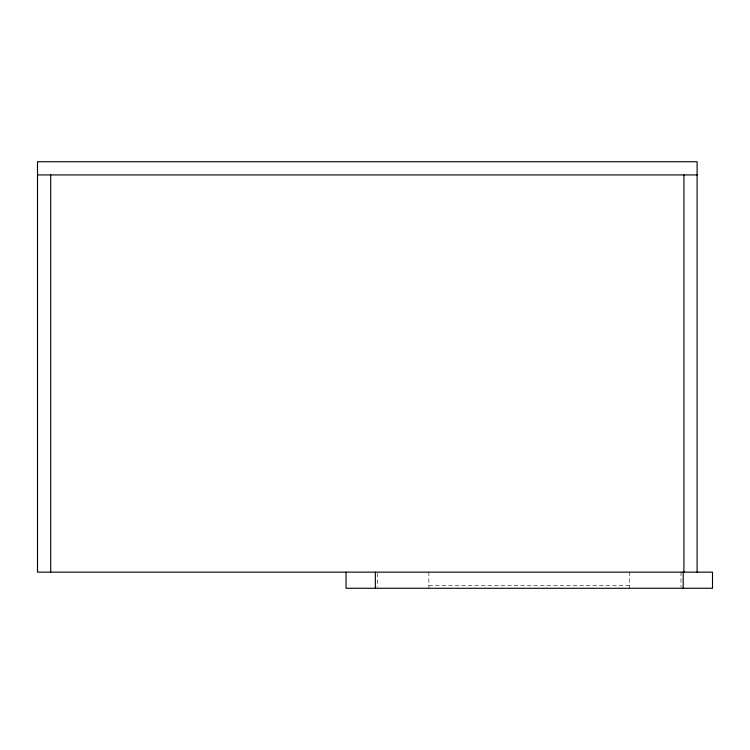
<?xml version="1.0" encoding="UTF-8"?>
<svg xmlns="http://www.w3.org/2000/svg" width="750" height="750" viewBox="0 0 750 750"><rect width="100%" height="100%" fill="white"/><g stroke="black" fill="none" stroke-linecap="round" stroke-linejoin="round"><path stroke-width="0.56" stroke-dasharray="3.75 2.81" d="M428.869 585.337L629.681 585.337M680.981 572.147L680.981 587.119M629.681 572.147L629.681 588.272M428.869 572.147L428.869 588.272M377.569 573.3L377.569 587.119"/><path stroke-width="1.12" d="M37.5 174.919L697.106 174.919M697.106 572.147L697.106 161.728L37.5 161.728L37.5 572.147L712.5 572.147L712.5 588.272L346.05 588.272L346.05 572.147M683.916 174.919L683.916 572.147M683.184 572.147L683.184 588.272M375.366 572.147L375.366 588.272M50.691 174.919L50.691 572.147"/></g></svg>
